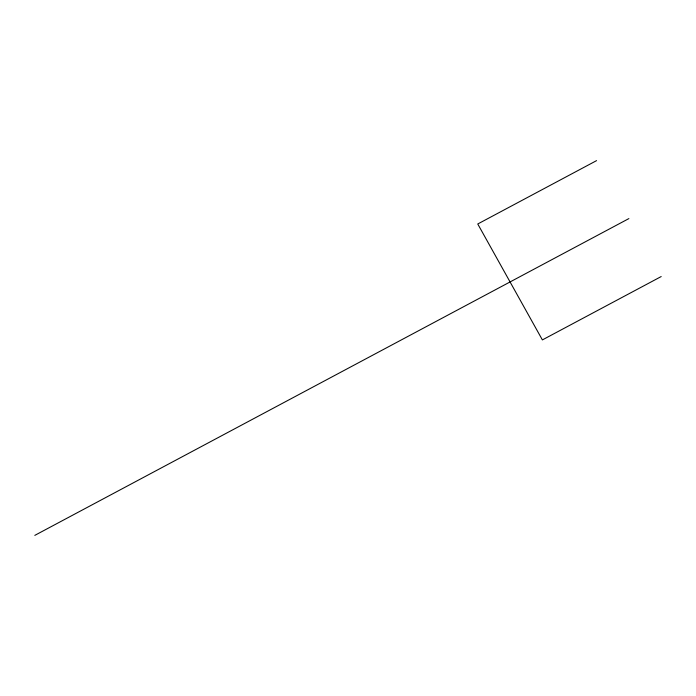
<?xml version="1.0" encoding="UTF-8"?>
<svg xmlns="http://www.w3.org/2000/svg" width="696" height="696" viewBox="0 0 696 696"><rect width="100%" height="100%" fill="white"/><g stroke="black" fill="none" stroke-linecap="round" stroke-linejoin="round"><path stroke-width="1.04" d="M596.568 160.628L477.752 223.981L542.384 339.909L661.2 276.556M34.8 535.372L628.888 218.588"/></g></svg>
